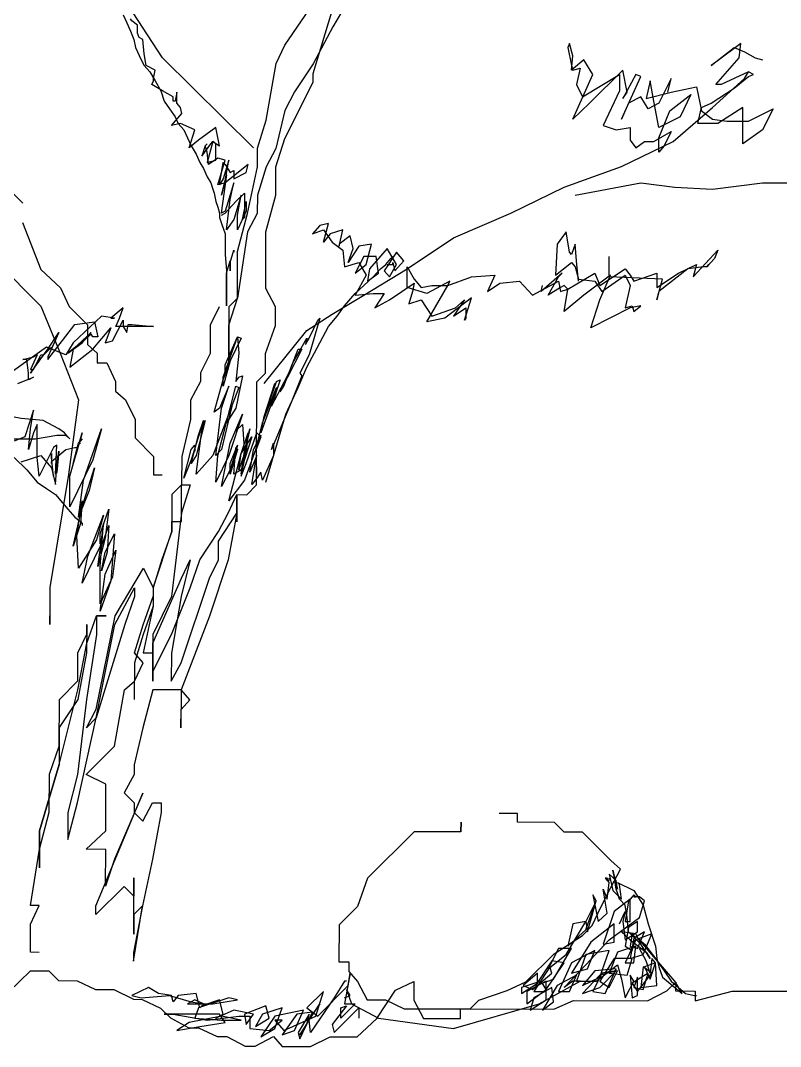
# Model space of a CAD drawing. Extents: x 2.52 to 6.06, y 1.1 to 8.22.
# Drawn here: x 3.382 to 3.899, y 1.168 to 1.865 of the extents above; entities that cross this region are included whole.
import ezdxf

# ---------------------------------------------------------------- set-up
doc = ezdxf.new("R2010")
doc.units = 0
doc.header["$LTSCALE"] = 0.4
doc.header["$MEASUREMENT"] = 0
doc.layers.add('CERCHA', color=7, linetype='CONTINUOUS')

msp = doc.modelspace()

# ---------------------------------------------------------------- linework, layer by layer
at = {"layer": 'CERCHA'}
for p, q in [((3.47843, 1.83982), (3.43846, 1.90146)), ((3.61285, 1.89265), (3.5943, 1.86094)), ((3.56177, 1.84848), (3.58772, 1.88681)), ((3.58092, 1.82922), (3.59433, 1.8735)), ((3.45189, 1.86921), (3.45425, 1.86367)), ((3.45425, 1.86367), (3.45677, 1.85796)), ((3.45777, 1.86501), (3.45677, 1.86636)), ((3.46164, 1.86216), (3.45777, 1.86501)), ((3.45677, 1.85796), (3.45912, 1.85242)), ((3.46164, 1.85662), (3.46164, 1.86216)), ((3.46264, 1.85376), (3.46164, 1.85662)), ((3.5943, 1.86094), (3.58094, 1.83587)), ((3.45912, 1.85242), (3.46029, 1.84688)), ((3.46516, 1.85242), (3.46264, 1.85376)), ((3.46617, 1.84268), (3.46516, 1.85242)), ((3.75519, 1.84956), (3.75402, 1.84688)), ((3.75754, 1.84117), (3.75519, 1.84956)), ((3.87158, 1.84956), (3.85478, 1.83697)), ((3.87057, 1.83982), (3.87158, 1.84956)), ((3.46029, 1.84688), (3.46399, 1.83848)), ((3.46751, 1.83462), (3.46617, 1.84268)), ((3.55583, 1.83594), (3.56177, 1.84848)), ((3.75402, 1.84688), (3.75654, 1.83462)), ((3.85142, 1.83462), (3.86704, 1.84688)), ((3.86704, 1.84688), (3.87409, 1.84402)), ((3.87409, 1.84402), (3.88148, 1.83982)), ((3.46399, 1.83848), (3.46617, 1.83462)), ((3.5404, 1.77869), (3.47843, 1.83982)), ((3.54908, 1.79755), (3.55583, 1.83594)), ((3.58094, 1.83587), (3.56833, 1.8167)), ((3.75654, 1.83143), (3.75754, 1.84117)), ((3.76493, 1.83848), (3.75654, 1.83143)), ((3.77115, 1.82857), (3.76493, 1.83848)), ((3.85478, 1.83697), (3.85142, 1.83462)), ((3.85478, 1.82168), (3.87057, 1.83982)), ((3.88148, 1.83982), (3.88635, 1.83848)), ((3.46617, 1.83462), (3.47003, 1.83042)), ((3.47356, 1.83143), (3.46751, 1.83462)), ((3.47003, 1.83042), (3.47356, 1.82437)), ((3.47238, 1.82588), (3.47356, 1.83143)), ((3.5809, 1.82331), (3.58092, 1.82922)), ((3.75654, 1.83462), (3.75754, 1.83143)), ((3.75754, 1.83143), (3.76241, 1.83277)), ((3.75754, 1.79817), (3.77115, 1.82857)), ((3.76241, 1.83277), (3.76006, 1.82168)), ((3.76393, 1.81329), (3.78912, 1.82857)), ((3.79147, 1.83143), (3.7688, 1.80909)), ((3.78912, 1.82857), (3.78912, 1.81749)), ((3.79432, 1.81648), (3.79147, 1.83143)), ((3.8002, 1.82857), (3.79147, 1.81228)), ((3.80373, 1.82723), (3.8002, 1.82857)), ((3.87695, 1.83042), (3.85831, 1.82168)), ((3.87409, 1.82588), (3.87695, 1.83042)), ((3.88031, 1.82857), (3.87695, 1.83042)), ((3.87695, 1.82723), (3.88031, 1.82857)), ((3.47138, 1.82168), (3.47238, 1.82437)), ((3.47843, 1.81749), (3.47138, 1.82168)), ((3.47238, 1.82437), (3.47238, 1.82588)), ((3.47356, 1.82437), (3.47742, 1.81749)), ((3.5616, 1.78496), (3.5809, 1.82331)), ((3.76006, 1.82168), (3.76393, 1.81329)), ((3.79046, 1.79817), (3.80373, 1.82723)), ((3.81011, 1.82437), (3.80725, 1.81228)), ((3.81246, 1.81043), (3.81011, 1.82437)), ((3.82438, 1.82588), (3.81599, 1.80909)), ((3.82203, 1.81648), (3.82438, 1.82588)), ((3.85243, 1.80623), (3.87409, 1.82588)), ((3.85831, 1.82168), (3.85478, 1.82168)), ((3.86704, 1.81917), (3.87695, 1.82723)), ((3.47742, 1.81749), (3.47977, 1.81043)), ((3.48582, 1.81329), (3.47843, 1.81749)), ((3.48817, 1.81648), (3.48716, 1.81043)), ((3.48817, 1.80909), (3.48817, 1.81648)), ((3.56833, 1.8167), (3.56165, 1.80416)), ((3.78912, 1.81749), (3.7782, 1.79397)), ((3.79147, 1.81228), (3.79432, 1.81648)), ((3.80725, 1.81228), (3.82438, 1.81648)), ((3.82338, 1.80388), (3.83765, 1.81497)), ((3.82438, 1.81648), (3.84151, 1.82017)), ((3.83765, 1.81497), (3.83043, 1.79968)), ((3.84151, 1.82017), (3.84504, 1.80388)), ((3.85142, 1.80909), (3.86704, 1.81917)), ((3.47977, 1.81043), (3.4833, 1.80523)), ((3.48582, 1.81043), (3.48582, 1.81329)), ((3.48716, 1.81043), (3.48582, 1.81043)), ((3.49069, 1.80623), (3.48817, 1.80909)), ((3.7688, 1.80909), (3.75754, 1.79817)), ((3.79533, 1.80909), (3.79046, 1.79817)), ((3.80373, 1.81329), (3.79533, 1.80909)), ((3.8086, 1.80523), (3.80373, 1.81329)), ((3.81599, 1.80909), (3.8086, 1.80523)), ((3.81599, 1.79263), (3.81246, 1.81043)), ((3.84504, 1.80623), (3.85142, 1.80909)), ((3.4833, 1.80523), (3.48716, 1.79968)), ((3.48464, 1.79397), (3.4917, 1.80204)), ((3.4917, 1.80204), (3.49069, 1.80623)), ((3.56165, 1.80416), (3.55567, 1.77833)), ((3.81599, 1.78558), (3.82338, 1.80388)), ((3.82573, 1.78289), (3.85243, 1.80623)), ((3.84252, 1.79515), (3.84504, 1.80623)), ((3.84504, 1.80388), (3.85243, 1.79817)), ((3.87309, 1.80623), (3.85596, 1.79515)), ((3.87309, 1.78138), (3.87309, 1.80623)), ((3.87695, 1.79683), (3.89374, 1.80523)), ((3.89374, 1.80523), (3.88635, 1.79095)), ((3.49069, 1.79515), (3.48464, 1.79397)), ((3.48716, 1.79968), (3.48918, 1.79515)), ((3.48918, 1.79515), (3.49304, 1.79095)), ((3.50043, 1.79095), (3.49069, 1.79515)), ((3.54312, 1.77837), (3.54908, 1.79755)), ((3.7782, 1.79397), (3.78693, 1.79095)), ((3.83043, 1.79968), (3.81599, 1.79263)), ((3.85596, 1.79515), (3.84252, 1.79515)), ((3.85243, 1.79817), (3.86217, 1.79683)), ((3.86217, 1.79683), (3.87695, 1.79683)), ((3.49304, 1.79095), (3.49556, 1.78558)), ((3.49657, 1.77869), (3.50043, 1.79095)), ((3.51487, 1.79263), (3.50295, 1.7839)), ((3.51722, 1.78004), (3.51487, 1.79263)), ((3.78693, 1.79095), (3.79634, 1.79263)), ((3.79634, 1.79263), (3.79634, 1.7839)), ((3.81246, 1.78289), (3.82438, 1.78978)), ((3.82438, 1.78978), (3.81951, 1.78004)), ((3.88635, 1.79095), (3.87309, 1.78138)), ((3.49556, 1.78558), (3.49808, 1.78004)), ((3.50295, 1.7839), (3.49657, 1.77869)), ((3.49808, 1.78004), (3.50144, 1.77449)), ((3.5053, 1.77298), (3.51135, 1.78138)), ((3.50748, 1.78004), (3.5053, 1.77298)), ((3.50883, 1.78138), (3.50748, 1.78004)), ((3.50748, 1.78004), (3.50883, 1.78138)), ((3.50883, 1.77584), (3.50748, 1.78004)), ((3.51269, 1.78289), (3.50883, 1.76878)), ((3.51135, 1.78138), (3.51269, 1.78289)), ((3.51269, 1.78289), (3.51722, 1.78004)), ((3.51487, 1.78138), (3.51269, 1.78289)), ((3.51487, 1.77029), (3.51487, 1.78138)), ((3.55564, 1.76578), (3.5616, 1.78496)), ((3.79046, 1.7661), (3.82573, 1.78289)), ((3.79634, 1.7839), (3.8002, 1.77869)), ((3.8002, 1.77869), (3.80625, 1.78289)), ((3.80625, 1.78289), (3.81246, 1.78289)), ((3.81599, 1.77584), (3.81599, 1.78558)), ((3.81951, 1.78004), (3.81599, 1.77584)), ((3.50144, 1.77449), (3.50396, 1.76878)), ((3.50983, 1.76744), (3.50883, 1.77584)), ((3.54308, 1.76581), (3.54312, 1.77837)), ((3.55567, 1.77833), (3.54899, 1.7658)), ((3.50396, 1.76878), (3.50648, 1.76458)), ((3.50883, 1.76878), (3.51487, 1.77029)), ((3.51622, 1.77164), (3.50983, 1.76744)), ((3.52109, 1.77029), (3.51622, 1.77164)), ((3.51622, 1.7535), (3.52109, 1.77029)), ((3.51722, 1.7535), (3.51974, 1.76878)), ((3.52361, 1.77029), (3.51974, 1.7577)), ((3.51974, 1.76878), (3.52109, 1.76744)), ((3.52109, 1.75619), (3.52361, 1.77029)), ((3.53687, 1.76744), (3.52109, 1.75484)), ((3.52109, 1.76744), (3.52461, 1.7619)), ((3.53536, 1.7619), (3.53687, 1.76744)), ((3.53635, 1.73407), (3.54308, 1.76581)), ((3.54899, 1.7658), (3.54303, 1.74661)), ((3.55559, 1.74658), (3.55564, 1.76578)), ((3.75167, 1.75199), (3.79046, 1.7661)), ((3.50648, 1.76458), (3.50883, 1.75904)), ((3.50883, 1.75904), (3.51135, 1.75484)), ((3.52209, 1.76039), (3.51857, 1.74645)), ((3.51857, 1.73419), (3.52209, 1.75904)), ((3.52209, 1.75904), (3.52209, 1.76039)), ((3.52461, 1.7619), (3.52696, 1.76324)), ((3.52696, 1.76324), (3.52696, 1.7577)), ((3.52696, 1.7577), (3.53536, 1.7619)), ((3.38349, 1.74113), (3.37097, 1.75372)), ((3.51135, 1.75484), (3.51269, 1.75065)), ((3.52109, 1.75484), (3.51622, 1.7535)), ((3.51974, 1.7577), (3.51722, 1.7535)), ((3.51857, 1.74645), (3.52109, 1.75619)), ((3.52696, 1.75484), (3.52109, 1.73553)), ((3.52461, 1.74359), (3.52696, 1.75484)), ((3.71522, 1.73419), (3.75167, 1.75199)), ((3.75906, 1.74645), (3.80373, 1.75484)), ((3.80373, 1.75484), (3.8269, 1.75199)), ((3.8269, 1.75199), (3.85243, 1.75065)), ((3.85243, 1.75065), (3.88635, 1.75484)), ((3.88635, 1.75484), (3.91675, 1.75484)), ((3.51269, 1.75065), (3.5137, 1.74779)), ((3.5137, 1.74779), (3.51487, 1.74225)), ((3.532, 1.74645), (3.52696, 1.72999)), ((3.52848, 1.74225), (3.53435, 1.74779)), ((3.52948, 1.73284), (3.532, 1.74645)), ((3.53435, 1.74779), (3.53435, 1.73133)), ((3.54303, 1.74661), (3.543, 1.73405)), ((3.54887, 1.72148), (3.55559, 1.74658)), ((3.51487, 1.74225), (3.51622, 1.73839)), ((3.51622, 1.73839), (3.51722, 1.73419)), ((3.52109, 1.73419), (3.52848, 1.74225)), ((3.52209, 1.72293), (3.52461, 1.74359)), ((3.53301, 1.72999), (3.53536, 1.74225)), ((3.53536, 1.74225), (3.53536, 1.73553)), ((3.51722, 1.73419), (3.51722, 1.73133)), ((3.51722, 1.73133), (3.51857, 1.72713)), ((3.52109, 1.73553), (3.51857, 1.73419)), ((3.51857, 1.73284), (3.52109, 1.73419)), ((3.53536, 1.73553), (3.52948, 1.72293)), ((3.52948, 1.72293), (3.52948, 1.73284)), ((3.52963, 1.70824), (3.53635, 1.73407)), ((3.53435, 1.73133), (3.53301, 1.72999)), ((3.543, 1.73405), (3.53632, 1.72152)), ((3.67643, 1.71739), (3.71522, 1.73419)), ((3.38346, 1.72784), (3.39593, 1.69605)), ((3.51857, 1.72713), (3.52109, 1.72025)), ((3.52696, 1.72999), (3.52209, 1.72293)), ((3.58541, 1.72579), (3.58054, 1.72025)), ((3.59145, 1.72713), (3.58541, 1.72579)), ((3.58793, 1.71454), (3.59145, 1.72713)), ((3.52109, 1.72025), (3.52109, 1.70614)), ((3.53632, 1.72152), (3.52955, 1.67649)), ((3.54877, 1.68308), (3.54887, 1.72148)), ((3.58054, 1.72025), (3.58793, 1.72293)), ((3.58793, 1.72293), (3.5938, 1.71454)), ((3.59246, 1.72025), (3.58793, 1.71454)), ((3.60119, 1.72293), (3.59246, 1.72025)), ((3.59867, 1.71185), (3.60119, 1.72293)), ((3.60606, 1.71874), (3.59867, 1.71319)), ((3.60825, 1.71034), (3.60606, 1.71874)), ((3.64486, 1.6964), (3.67643, 1.71739)), ((3.75301, 1.72159), (3.7468, 1.71319)), ((3.75519, 1.70765), (3.75301, 1.72159)), ((3.5938, 1.71454), (3.60119, 1.709)), ((3.59867, 1.71319), (3.59867, 1.71185)), ((3.61211, 1.71185), (3.60472, 1.7006)), ((3.60472, 1.7006), (3.60825, 1.71034)), ((3.62051, 1.71319), (3.61211, 1.71185)), ((3.61698, 1.69925), (3.62051, 1.71319)), ((3.63125, 1.71034), (3.61933, 1.6964)), ((3.63764, 1.69925), (3.63125, 1.71034)), ((3.7468, 1.71319), (3.74562, 1.6922)), ((3.75906, 1.71319), (3.75654, 1.70614)), ((3.76006, 1.70194), (3.75906, 1.71319)), ((3.3583, 1.70871), (3.39586, 1.67094)), ((3.52109, 1.70614), (3.52209, 1.69506)), ((3.52461, 1.7006), (3.52696, 1.709)), ((3.52696, 1.709), (3.52696, 1.70765)), ((3.52955, 1.67649), (3.52963, 1.70824)), ((3.60119, 1.709), (3.6022, 1.69774)), ((3.61547, 1.7048), (3.60959, 1.69354)), ((3.62386, 1.7048), (3.61547, 1.7048)), ((3.62538, 1.69354), (3.62386, 1.7048)), ((3.63764, 1.70765), (3.62924, 1.69506)), ((3.63025, 1.69925), (3.63377, 1.70345)), ((3.63377, 1.70345), (3.63512, 1.7048)), ((3.64251, 1.70194), (3.63764, 1.70765)), ((3.75654, 1.70614), (3.75519, 1.70765)), ((3.78206, 1.69086), (3.78206, 1.7048)), ((3.83916, 1.69086), (3.85596, 1.709)), ((3.85377, 1.70345), (3.84857, 1.69774)), ((3.85596, 1.709), (3.85377, 1.70345)), ((3.39593, 1.69605), (3.40919, 1.68346)), ((3.52209, 1.69354), (3.52461, 1.70194)), ((3.52461, 1.70194), (3.52461, 1.69506)), ((3.52461, 1.69506), (3.52461, 1.7006)), ((3.6022, 1.69774), (3.61211, 1.7006)), ((3.60959, 1.69354), (3.61698, 1.69925)), ((3.61211, 1.7006), (3.61698, 1.6922)), ((3.61547, 1.6786), (3.64486, 1.6964)), ((3.61933, 1.6964), (3.61799, 1.688)), ((3.62185, 1.69086), (3.62672, 1.6964)), ((3.62672, 1.6964), (3.63025, 1.69925)), ((3.63125, 1.69925), (3.63512, 1.69925)), ((3.63277, 1.69086), (3.63764, 1.69925)), ((3.63512, 1.7006), (3.63646, 1.69506)), ((3.63512, 1.69925), (3.63512, 1.7006)), ((3.63646, 1.69506), (3.64251, 1.70194)), ((3.64486, 1.69774), (3.64956, 1.68935)), ((3.64486, 1.6838), (3.64486, 1.69774)), ((3.74562, 1.6922), (3.75654, 1.7006)), ((3.75654, 1.7006), (3.75906, 1.69774)), ((3.75906, 1.69774), (3.76141, 1.68935)), ((3.76141, 1.688), (3.76006, 1.70194)), ((3.77585, 1.68515), (3.79298, 1.6964)), ((3.79298, 1.6964), (3.79634, 1.6922)), ((3.83564, 1.6964), (3.81599, 1.68095)), ((3.82925, 1.69354), (3.84151, 1.69925)), ((3.84638, 1.69774), (3.83564, 1.6964)), ((3.84151, 1.69925), (3.83916, 1.69086)), ((3.84857, 1.69774), (3.84638, 1.69774)), ((3.84991, 1.69925), (3.84857, 1.69774)), ((3.84857, 1.69774), (3.84991, 1.69925)), ((3.52209, 1.69506), (3.52209, 1.67121)), ((3.52209, 1.67121), (3.52209, 1.69354)), ((3.61698, 1.6922), (3.60959, 1.6786)), ((3.61547, 1.68515), (3.62185, 1.69086)), ((3.61799, 1.688), (3.62538, 1.69354)), ((3.62924, 1.69506), (3.63277, 1.69086)), ((3.64956, 1.68935), (3.65443, 1.6838)), ((3.67257, 1.68515), (3.68869, 1.69086)), ((3.68869, 1.69086), (3.70448, 1.6922)), ((3.70448, 1.6922), (3.69944, 1.68095)), ((3.75016, 1.69354), (3.73588, 1.68095)), ((3.74075, 1.6786), (3.7478, 1.69086)), ((3.7478, 1.69086), (3.75016, 1.69354)), ((3.75402, 1.68246), (3.77232, 1.69354)), ((3.76141, 1.68935), (3.77232, 1.688)), ((3.78307, 1.6922), (3.76493, 1.6786)), ((3.77232, 1.69354), (3.77585, 1.68515)), ((3.77585, 1.67541), (3.78307, 1.6922)), ((3.77719, 1.68095), (3.79298, 1.6922)), ((3.81851, 1.68935), (3.78206, 1.69086)), ((3.79298, 1.6922), (3.79634, 1.68515)), ((3.79634, 1.6922), (3.79886, 1.688)), ((3.79886, 1.688), (3.81464, 1.69354)), ((3.81464, 1.6838), (3.82925, 1.69354)), ((3.81464, 1.69354), (3.81464, 1.6838)), ((3.81464, 1.67541), (3.81851, 1.68935)), ((3.40919, 1.68346), (3.41506, 1.67089)), ((3.55538, 1.67051), (3.54877, 1.68308)), ((3.60959, 1.67961), (3.61547, 1.68515)), ((3.63277, 1.67541), (3.64956, 1.68666)), ((3.65829, 1.67961), (3.64486, 1.6838)), ((3.64956, 1.68666), (3.64838, 1.68095)), ((3.65443, 1.6838), (3.66165, 1.68515)), ((3.67391, 1.688), (3.65829, 1.67961)), ((3.65829, 1.66046), (3.67257, 1.68515)), ((3.66165, 1.68515), (3.67257, 1.68515)), ((3.67257, 1.68515), (3.67391, 1.688)), ((3.69944, 1.68095), (3.70783, 1.68666)), ((3.70783, 1.68666), (3.72127, 1.688)), ((3.72127, 1.688), (3.73, 1.6786)), ((3.73, 1.6786), (3.7478, 1.688)), ((3.73588, 1.68095), (3.73689, 1.68515)), ((3.74915, 1.6838), (3.74075, 1.6786)), ((3.7478, 1.688), (3.74915, 1.68095)), ((3.75167, 1.68515), (3.74915, 1.6838)), ((3.74915, 1.68095), (3.75402, 1.68246)), ((3.75402, 1.68246), (3.75167, 1.68515)), ((3.75167, 1.66735), (3.75402, 1.68246)), ((3.77232, 1.688), (3.77719, 1.68095)), ((3.79634, 1.68515), (3.79298, 1.66986)), ((3.52359, 1.65804), (3.52955, 1.67649)), ((3.52955, 1.67649), (3.52362, 1.67059)), ((3.5938, 1.66567), (3.61547, 1.6786)), ((3.6022, 1.67121), (3.60959, 1.67961)), ((3.60959, 1.6786), (3.62185, 1.67961)), ((3.62185, 1.67961), (3.62924, 1.67961)), ((3.62924, 1.67961), (3.62286, 1.66986)), ((3.62286, 1.66986), (3.63277, 1.67541)), ((3.64838, 1.68095), (3.64603, 1.67255)), ((3.64603, 1.67255), (3.65443, 1.67541)), ((3.65443, 1.67541), (3.66165, 1.66415)), ((3.68869, 1.67675), (3.67055, 1.66281)), ((3.68382, 1.67541), (3.67643, 1.66415)), ((3.67777, 1.66986), (3.68382, 1.67541)), ((3.68382, 1.66147), (3.68869, 1.67675)), ((3.76493, 1.6786), (3.75167, 1.66735)), ((3.7698, 1.65626), (3.77585, 1.67541)), ((3.81599, 1.68095), (3.81464, 1.67541)), ((3.39586, 1.67094), (3.40907, 1.63915)), ((3.41506, 1.67089), (3.42758, 1.6583)), ((3.45189, 1.66986), (3.4435, 1.66281)), ((3.44938, 1.66281), (3.45189, 1.66986)), ((3.51698, 1.67061), (3.51103, 1.65807)), ((3.52362, 1.67059), (3.52352, 1.63219)), ((3.55535, 1.65795), (3.55538, 1.67051)), ((3.59733, 1.66415), (3.6022, 1.67121)), ((3.66165, 1.66415), (3.67777, 1.66986)), ((3.67643, 1.66415), (3.68483, 1.66986)), ((3.68483, 1.66986), (3.68483, 1.66281)), ((3.79634, 1.66986), (3.7698, 1.65626)), ((3.79298, 1.66986), (3.79785, 1.67121)), ((3.80373, 1.67121), (3.79634, 1.66986)), ((3.79785, 1.67121), (3.79886, 1.66735)), ((3.79886, 1.66735), (3.80373, 1.67121)), ((3.43712, 1.66415), (3.4178, 1.64602)), ((3.44585, 1.66281), (3.43712, 1.66415)), ((3.4435, 1.66281), (3.44585, 1.66281)), ((3.44451, 1.64736), (3.45189, 1.66147)), ((3.44686, 1.65727), (3.44938, 1.66281)), ((3.45189, 1.66147), (3.45189, 1.65727)), ((3.57667, 1.65441), (3.5938, 1.66567)), ((3.58541, 1.66281), (3.57819, 1.63796)), ((3.57819, 1.64921), (3.58406, 1.66147)), ((3.58406, 1.66147), (3.58541, 1.66281)), ((3.59145, 1.65727), (3.59733, 1.66415)), ((3.67055, 1.66281), (3.65829, 1.66046)), ((3.68483, 1.66281), (3.68382, 1.66147)), ((3.40067, 1.63477), (3.41898, 1.65861)), ((3.41898, 1.65861), (3.43225, 1.66046)), ((3.42758, 1.6583), (3.42754, 1.64501)), ((3.43124, 1.64182), (3.4435, 1.65626)), ((3.43225, 1.66046), (3.4346, 1.65022)), ((3.4435, 1.65626), (3.43964, 1.64602)), ((3.47238, 1.65727), (3.44686, 1.65727)), ((3.45189, 1.65727), (3.45425, 1.65307)), ((3.45425, 1.65307), (3.45525, 1.65861)), ((3.45525, 1.65861), (3.45777, 1.65861)), ((3.45777, 1.65861), (3.47238, 1.65727)), ((3.51103, 1.65807), (3.51098, 1.63887)), ((3.52352, 1.63219), (3.52359, 1.65804)), ((3.54762, 1.61847), (3.57667, 1.65441)), ((3.54865, 1.63877), (3.55535, 1.65795)), ((3.58541, 1.64602), (3.59145, 1.65727)), ((3.40806, 1.65307), (3.40067, 1.63661)), ((3.40067, 1.64182), (3.40806, 1.65307)), ((3.42486, 1.64736), (3.41411, 1.63896)), ((3.43006, 1.65307), (3.4178, 1.64182)), ((3.42385, 1.64602), (3.43006, 1.65307)), ((3.43006, 1.65206), (3.42486, 1.64736)), ((3.43124, 1.65022), (3.43006, 1.65206)), ((3.4346, 1.65022), (3.43124, 1.65022)), ((3.43964, 1.64602), (3.44451, 1.64736)), ((3.51974, 1.62267), (3.52948, 1.65022)), ((3.52109, 1.63107), (3.52948, 1.65022)), ((3.532, 1.64921), (3.52109, 1.62687)), ((3.52948, 1.65022), (3.53049, 1.63896)), ((3.52948, 1.65022), (3.532, 1.64921)), ((3.56693, 1.63208), (3.57667, 1.64921)), ((3.57567, 1.64501), (3.57819, 1.64921)), ((3.57667, 1.64921), (3.57567, 1.64501)), ((3.39967, 1.64316), (3.36675, 1.61982)), ((3.38892, 1.62536), (3.40067, 1.64182)), ((3.40319, 1.64316), (3.3948, 1.63477)), ((3.39731, 1.63796), (3.40319, 1.64316)), ((3.41293, 1.63796), (3.39967, 1.64316)), ((3.4178, 1.64602), (3.41293, 1.63796)), ((3.41411, 1.63896), (3.42385, 1.64602)), ((3.41545, 1.62956), (3.43124, 1.64182)), ((3.4178, 1.64182), (3.41545, 1.62956)), ((3.42754, 1.64501), (3.43418, 1.63908)), ((3.56106, 1.61663), (3.5708, 1.64182)), ((3.57315, 1.64182), (3.56341, 1.62267)), ((3.5708, 1.64182), (3.57315, 1.64182)), ((3.57667, 1.62956), (3.58541, 1.64602)), ((3.38354, 1.63477), (3.39093, 1.63661)), ((3.3864, 1.63477), (3.38354, 1.63477)), ((3.38741, 1.62536), (3.3864, 1.63477)), ((3.39345, 1.63796), (3.38892, 1.62788)), ((3.3948, 1.63477), (3.38892, 1.62536)), ((3.39093, 1.62788), (3.3958, 1.63796)), ((3.39093, 1.63661), (3.39345, 1.63796)), ((3.3958, 1.63796), (3.39731, 1.63796)), ((3.40067, 1.63661), (3.40067, 1.63477)), ((3.40907, 1.63915), (3.42153, 1.60736)), ((3.43418, 1.63908), (3.43416, 1.63243)), ((3.51098, 1.63887), (3.5043, 1.6256)), ((3.52461, 1.63376), (3.51974, 1.61663)), ((3.51974, 1.62083), (3.52461, 1.63376)), ((3.53049, 1.63896), (3.52848, 1.61982)), ((3.54861, 1.62548), (3.54865, 1.63877)), ((3.57819, 1.63796), (3.5718, 1.62536)), ((3.38892, 1.62788), (3.39093, 1.62788)), ((3.43416, 1.63243), (3.4408, 1.63242)), ((3.4408, 1.63242), (3.44668, 1.61984)), ((3.52109, 1.62687), (3.52109, 1.63107)), ((3.56593, 1.62788), (3.55854, 1.61276)), ((3.56341, 1.62267), (3.56693, 1.63208)), ((3.56341, 1.62368), (3.56593, 1.62788)), ((3.5708, 1.61562), (3.57667, 1.62956)), ((3.38018, 1.61847), (3.39093, 1.62267)), ((3.38741, 1.62083), (3.38741, 1.62536)), ((3.39093, 1.62267), (3.38741, 1.62083)), ((3.44668, 1.61984), (3.44666, 1.6132)), ((3.50428, 1.61969), (3.4976, 1.60715)), ((3.5043, 1.6256), (3.50428, 1.61969)), ((3.5137, 1.59883), (3.51974, 1.62083)), ((3.51974, 1.61663), (3.51974, 1.62267)), ((3.53301, 1.62368), (3.52848, 1.60168)), ((3.52848, 1.61982), (3.53049, 1.62267)), ((3.53049, 1.62267), (3.53301, 1.62368)), ((3.54251, 1.55607), (3.54269, 1.61958)), ((3.54269, 1.61958), (3.54861, 1.62548)), ((3.5488, 1.59883), (3.55602, 1.61982)), ((3.55266, 1.60302), (3.56341, 1.62368)), ((3.55854, 1.62083), (3.55266, 1.60302)), ((3.55602, 1.61982), (3.55854, 1.62083)), ((3.57315, 1.62368), (3.56593, 1.60538)), ((3.5718, 1.62536), (3.57315, 1.62368)), ((3.44666, 1.6132), (3.45329, 1.60727)), ((3.53049, 1.61562), (3.51269, 1.56944)), ((3.52361, 1.61663), (3.51722, 1.60168)), ((3.51857, 1.60168), (3.52361, 1.61663)), ((3.52209, 1.59177), (3.52848, 1.61663)), ((3.52848, 1.61663), (3.53049, 1.61562)), ((3.54661, 1.59177), (3.55602, 1.61562)), ((3.54762, 1.59597), (3.55501, 1.61847)), ((3.554, 1.61562), (3.54762, 1.59597)), ((3.55501, 1.61847), (3.554, 1.61562)), ((3.55602, 1.61562), (3.554, 1.60857)), ((3.55854, 1.61276), (3.56106, 1.61663)), ((3.5624, 1.59748), (3.5708, 1.61562)), ((3.42153, 1.60736), (3.41475, 1.55642)), ((3.45329, 1.60727), (3.4599, 1.59396)), ((3.4976, 1.60715), (3.49757, 1.59386)), ((3.554, 1.60857), (3.54527, 1.58489)), ((3.56593, 1.60538), (3.55266, 1.57363)), ((3.39093, 1.60017), (3.38506, 1.58203)), ((3.38892, 1.58757), (3.39093, 1.60017)), ((3.51722, 1.60168), (3.5137, 1.59883)), ((3.51487, 1.56944), (3.51857, 1.60168)), ((3.51622, 1.56944), (3.52461, 1.60168)), ((3.52562, 1.60302), (3.51857, 1.57363)), ((3.52848, 1.60168), (3.52209, 1.59177)), ((3.52461, 1.60168), (3.52562, 1.60302)), ((3.54762, 1.59597), (3.5488, 1.59883)), ((3.38254, 1.59463), (3.36675, 1.59748)), ((3.39731, 1.59328), (3.38254, 1.59463)), ((3.40806, 1.58757), (3.39731, 1.59328)), ((3.4599, 1.59396), (3.45987, 1.5814)), ((3.49757, 1.59386), (3.49159, 1.56876)), ((3.50648, 1.59328), (3.49808, 1.56658)), ((3.50748, 1.59328), (3.50144, 1.56944)), ((3.50295, 1.58337), (3.50648, 1.59328)), ((3.5053, 1.58623), (3.50748, 1.59328)), ((3.53301, 1.59748), (3.52361, 1.56944)), ((3.52461, 1.57783), (3.53301, 1.59748)), ((3.54174, 1.57229), (3.54661, 1.59177)), ((3.54527, 1.58489), (3.54762, 1.59597)), ((3.5488, 1.5513), (3.5624, 1.59748)), ((3.38741, 1.57363), (3.38892, 1.58757)), ((3.39093, 1.58489), (3.38741, 1.57363)), ((3.39345, 1.59043), (3.39093, 1.58489)), ((3.39345, 1.56809), (3.39345, 1.59043)), ((3.41193, 1.58489), (3.40806, 1.58757)), ((3.41411, 1.58203), (3.41193, 1.58489)), ((3.41545, 1.5555), (3.42385, 1.58489)), ((3.42385, 1.58489), (3.42032, 1.57229)), ((3.42486, 1.55264), (3.43712, 1.58757)), ((3.43712, 1.58757), (3.43124, 1.56658)), ((3.50144, 1.55684), (3.5053, 1.58623)), ((3.52848, 1.58623), (3.53301, 1.59043)), ((3.532, 1.57078), (3.53687, 1.58489)), ((3.53301, 1.59043), (3.53435, 1.57078)), ((3.53435, 1.57229), (3.53788, 1.58757)), ((3.53788, 1.58757), (3.53536, 1.57649)), ((3.53536, 1.56389), (3.54275, 1.58489)), ((3.53687, 1.58489), (3.53536, 1.57229)), ((3.54275, 1.58489), (3.54527, 1.58203)), ((3.37414, 1.58069), (3.39228, 1.58069)), ((3.38506, 1.58203), (3.37767, 1.57918)), ((3.39228, 1.58069), (3.40672, 1.58337)), ((3.40672, 1.58337), (3.41293, 1.58337)), ((3.41293, 1.58337), (3.41411, 1.58203)), ((3.41545, 1.58069), (3.41411, 1.58203)), ((3.41411, 1.58203), (3.41545, 1.58069)), ((3.4178, 1.56389), (3.42133, 1.57783)), ((3.42385, 1.58069), (3.42133, 1.57783)), ((3.42133, 1.57783), (3.42385, 1.58069)), ((3.42133, 1.57783), (3.42284, 1.57783)), ((3.45987, 1.5814), (3.47239, 1.56882)), ((3.49808, 1.56389), (3.50295, 1.58337)), ((3.51857, 1.54844), (3.52461, 1.57783)), ((3.53922, 1.58203), (3.532, 1.55969)), ((3.532, 1.57078), (3.53922, 1.58203)), ((3.54527, 1.58337), (3.53435, 1.55264)), ((3.5404, 1.57363), (3.54527, 1.58337)), ((3.54527, 1.58203), (3.54174, 1.57229)), ((3.55266, 1.57363), (3.554, 1.57783)), ((3.554, 1.57783), (3.554, 1.56944)), ((3.40454, 1.57498), (3.3948, 1.5555)), ((3.40319, 1.57078), (3.40319, 1.56389)), ((3.40319, 1.56809), (3.40319, 1.57078)), ((3.40672, 1.57649), (3.40454, 1.57498)), ((3.40454, 1.56658), (3.41293, 1.57363)), ((3.40571, 1.55684), (3.40672, 1.57649)), ((3.40806, 1.57229), (3.40672, 1.55818)), ((3.40672, 1.56238), (3.40806, 1.57229)), ((3.41293, 1.57363), (3.41898, 1.57498)), ((3.42032, 1.57229), (3.4178, 1.56389)), ((3.41898, 1.57498), (3.42032, 1.57498)), ((3.42032, 1.57498), (3.42032, 1.57363)), ((3.49304, 1.55398), (3.49808, 1.57363)), ((3.49808, 1.57363), (3.50043, 1.57649)), ((3.50043, 1.57649), (3.50043, 1.57229)), ((3.51857, 1.57363), (3.51487, 1.56944)), ((3.52361, 1.5387), (3.532, 1.57078)), ((3.52948, 1.57649), (3.52461, 1.55969)), ((3.52461, 1.56389), (3.52948, 1.57649)), ((3.52948, 1.57363), (3.52461, 1.55684)), ((3.52696, 1.55684), (3.52848, 1.57498)), ((3.52848, 1.57498), (3.52948, 1.57363)), ((3.53049, 1.55969), (3.532, 1.57078)), ((3.53435, 1.57078), (3.53049, 1.55969)), ((3.53536, 1.57649), (3.532, 1.5555)), ((3.532, 1.55684), (3.53435, 1.57229)), ((3.53536, 1.57229), (3.532, 1.55684)), ((3.53788, 1.55818), (3.5404, 1.57363)), ((3.37767, 1.56809), (3.3864, 1.55969)), ((3.38254, 1.56524), (3.3958, 1.56944)), ((3.3948, 1.5555), (3.39345, 1.56809)), ((3.3958, 1.56944), (3.40319, 1.56104)), ((3.40454, 1.5555), (3.40319, 1.56809)), ((3.40319, 1.56524), (3.40454, 1.56658)), ((3.40319, 1.56389), (3.40319, 1.56524)), ((3.43124, 1.56658), (3.41545, 1.5345)), ((3.47239, 1.56882), (3.47235, 1.55626)), ((3.49159, 1.56876), (3.49154, 1.54956)), ((3.49808, 1.56658), (3.49304, 1.55398)), ((3.50144, 1.56944), (3.49808, 1.56389)), ((3.51269, 1.56944), (3.50144, 1.55684)), ((3.51487, 1.5513), (3.51622, 1.56944)), ((3.52361, 1.56944), (3.51487, 1.5513)), ((3.52461, 1.55684), (3.52461, 1.56389)), ((3.532, 1.5555), (3.53536, 1.56389)), ((3.54275, 1.56944), (3.53788, 1.55818)), ((3.53922, 1.54979), (3.54174, 1.56524)), ((3.54174, 1.56524), (3.54275, 1.56944)), ((3.554, 1.56944), (3.54661, 1.55264)), ((3.3864, 1.55969), (3.39345, 1.5513)), ((3.41475, 1.55642), (3.40199, 1.47964)), ((3.40319, 1.56104), (3.40571, 1.54979)), ((3.40571, 1.54979), (3.40672, 1.56238)), ((3.40672, 1.55818), (3.40571, 1.55684)), ((3.42385, 1.5345), (3.43225, 1.56104)), ((3.43225, 1.56104), (3.42872, 1.54559)), ((3.47235, 1.55626), (3.47826, 1.55625)), ((3.52461, 1.55969), (3.51857, 1.54844)), ((3.532, 1.55969), (3.52696, 1.55684)), ((3.5425, 1.54942), (3.54253, 1.56198)), ((3.54253, 1.56198), (3.54251, 1.55607)), ((3.54527, 1.55818), (3.54275, 1.55398)), ((3.54661, 1.55264), (3.54527, 1.55818)), ((3.39345, 1.5513), (3.39967, 1.5471)), ((3.41545, 1.5345), (3.41545, 1.5555)), ((3.42133, 1.52745), (3.42486, 1.55264)), ((3.49154, 1.54956), (3.48487, 1.54293)), ((3.49147, 1.52445), (3.49154, 1.54956)), ((3.49745, 1.54955), (3.49149, 1.53036)), ((3.49154, 1.54956), (3.49745, 1.54955)), ((3.53435, 1.55264), (3.52361, 1.5387)), ((3.53583, 1.5428), (3.5425, 1.54942)), ((3.54275, 1.55398), (3.53922, 1.54979)), ((3.39967, 1.5471), (3.40571, 1.5429)), ((3.40571, 1.5429), (3.41058, 1.53719)), ((3.42872, 1.54559), (3.42133, 1.52745)), ((3.48487, 1.54293), (3.4848, 1.51782)), ((3.52324, 1.53027), (3.52918, 1.54281)), ((3.52913, 1.52435), (3.52918, 1.54281)), ((3.52918, 1.54281), (3.52915, 1.53026)), ((3.52918, 1.54281), (3.53583, 1.5428)), ((3.41058, 1.53719), (3.41411, 1.53299)), ((3.42032, 1.51485), (3.42385, 1.5387)), ((3.42385, 1.5387), (3.42284, 1.52325)), ((3.41411, 1.53299), (3.41898, 1.52745)), ((3.4178, 1.5078), (3.42385, 1.5345)), ((3.42771, 1.50092), (3.43846, 1.52879)), ((3.43846, 1.52879), (3.43359, 1.512)), ((3.43611, 1.5162), (3.44199, 1.53299)), ((3.44199, 1.53299), (3.43964, 1.51351)), ((3.49149, 1.53036), (3.48468, 1.47351)), ((3.51654, 1.51109), (3.52915, 1.53026)), ((3.51656, 1.51774), (3.52324, 1.53027)), ((3.52915, 1.53026), (3.52316, 1.49852)), ((3.52915, 1.53026), (3.52913, 1.52435)), ((3.42284, 1.52325), (3.4178, 1.5078)), ((3.41898, 1.52745), (3.42284, 1.5246)), ((3.42284, 1.5246), (3.42385, 1.52325)), ((3.42385, 1.52325), (3.42385, 1.52191)), ((3.43846, 1.52325), (3.43611, 1.5078)), ((3.43611, 1.49386), (3.43846, 1.52325)), ((3.43611, 1.50511), (3.44199, 1.52191)), ((3.44199, 1.52191), (3.44098, 1.5036)), ((3.4848, 1.51782), (3.48482, 1.52447)), ((3.48482, 1.52447), (3.49147, 1.52445)), ((3.42133, 1.49285), (3.42032, 1.51485)), ((3.43611, 1.50931), (3.43611, 1.5162)), ((3.43964, 1.5036), (3.44585, 1.5162)), ((3.44585, 1.5162), (3.4435, 1.48412)), ((3.47215, 1.47945), (3.4848, 1.51782)), ((3.4848, 1.51782), (3.47811, 1.49864)), ((3.50395, 1.49857), (3.51656, 1.51774)), ((3.43359, 1.512), (3.42133, 1.49285)), ((3.43611, 1.5078), (3.42385, 1.48261)), ((3.43964, 1.51351), (3.4346, 1.49386)), ((3.51651, 1.49854), (3.51654, 1.51109)), ((3.42385, 1.48261), (3.42771, 1.50092)), ((3.4346, 1.49386), (3.43611, 1.50511)), ((3.43712, 1.49101), (3.43964, 1.5036)), ((3.44098, 1.5036), (3.43712, 1.49101)), ((3.43964, 1.48866), (3.44686, 1.50511)), ((3.44686, 1.50511), (3.44451, 1.48681)), ((3.43611, 1.46867), (3.43611, 1.49386)), ((3.47811, 1.49864), (3.47215, 1.47945)), ((3.49731, 1.49859), (3.49133, 1.47349)), ((3.49137, 1.48605), (3.49731, 1.49859)), ((3.49726, 1.47939), (3.50395, 1.49857)), ((3.52316, 1.49852), (3.5105, 1.46015)), ((3.51057, 1.486), (3.51651, 1.49854)), ((3.43611, 1.46346), (3.43964, 1.48866)), ((3.44451, 1.48681), (3.43611, 1.46867)), ((3.44625, 1.46032), (3.46553, 1.49277)), ((3.46553, 1.49277), (3.47215, 1.47945)), ((3.40199, 1.47964), (3.40192, 1.45454)), ((3.4435, 1.48412), (3.43611, 1.46346)), ((3.44623, 1.45441), (3.45959, 1.47949)), ((3.45959, 1.47949), (3.45957, 1.47358)), ((3.47204, 1.44179), (3.49137, 1.48605)), ((3.47215, 1.47945), (3.47211, 1.4669)), ((3.48461, 1.44766), (3.49726, 1.47939)), ((3.49121, 1.42844), (3.51057, 1.486)), ((3.45957, 1.47358), (3.45288, 1.4544)), ((3.46543, 1.45436), (3.47213, 1.47355)), ((3.48468, 1.47351), (3.47206, 1.4477)), ((3.47213, 1.47355), (3.47211, 1.4669)), ((3.49133, 1.47349), (3.48458, 1.43511)), ((3.47211, 1.4669), (3.46538, 1.43516)), ((3.47211, 1.4669), (3.46541, 1.44772)), ((3.40192, 1.45454), (3.40193, 1.46044)), ((3.42699, 1.44191), (3.43369, 1.46036)), ((3.43352, 1.39684), (3.44625, 1.46032)), ((3.43369, 1.46036), (3.43366, 1.4478)), ((3.44034, 1.46034), (3.43369, 1.46036)), ((3.43369, 1.46036), (3.44034, 1.46034)), ((3.5105, 1.46015), (3.49116, 1.40998)), ((3.42703, 1.45447), (3.42698, 1.43527)), ((3.42701, 1.44782), (3.42703, 1.45447)), ((3.4335, 1.39094), (3.44623, 1.45441)), ((3.45288, 1.4544), (3.4335, 1.39094)), ((3.45947, 1.43518), (3.46543, 1.45436)), ((3.42107, 1.43528), (3.42701, 1.44782)), ((3.43366, 1.4478), (3.42689, 1.40351)), ((3.46541, 1.44772), (3.45945, 1.42853)), ((3.47206, 1.4477), (3.47197, 1.41594)), ((3.47199, 1.42259), (3.48461, 1.44766)), ((3.421, 1.41017), (3.42699, 1.44191)), ((3.47197, 1.41594), (3.47204, 1.44179)), ((3.42698, 1.43527), (3.42098, 1.40352)), ((3.42102, 1.41608), (3.42107, 1.43528)), ((3.46536, 1.42851), (3.45947, 1.43518)), ((3.46538, 1.43516), (3.47203, 1.43514)), ((3.47203, 1.43514), (3.47199, 1.42259)), ((3.48458, 1.43511), (3.48453, 1.41591)), ((3.45945, 1.42853), (3.45938, 1.40342)), ((3.45942, 1.41598), (3.46536, 1.42851)), ((3.48453, 1.41591), (3.49121, 1.42844)), ((3.40831, 1.35925), (3.421, 1.41017)), ((3.40843, 1.40356), (3.42102, 1.41608)), ((3.446, 1.3717), (3.45276, 1.41009)), ((3.45276, 1.41009), (3.45942, 1.41598)), ((3.47196, 1.41003), (3.46524, 1.3842)), ((3.49116, 1.40998), (3.47196, 1.41003)), ((3.49116, 1.40998), (3.49109, 1.38413)), ((3.49705, 1.40332), (3.49116, 1.40998)), ((3.40834, 1.3718), (3.40843, 1.40356)), ((3.42098, 1.40352), (3.40837, 1.38436)), ((3.42689, 1.40351), (3.42084, 1.35257)), ((3.49112, 1.39669), (3.49705, 1.40332)), ((3.42684, 1.38431), (3.43352, 1.39684)), ((3.49109, 1.38413), (3.49112, 1.39669)), ((3.42079, 1.33337), (3.4335, 1.39094)), ((3.4335, 1.39094), (3.42684, 1.38431)), ((3.40837, 1.38436), (3.40831, 1.35925)), ((3.46524, 1.3842), (3.45926, 1.35911)), ((3.40164, 1.35262), (3.40834, 1.3718)), ((3.42675, 1.35255), (3.446, 1.3717)), ((3.39489, 1.31423), (3.40831, 1.35925)), ((3.40831, 1.35925), (3.39489, 1.31423)), ((3.45926, 1.35911), (3.45925, 1.35246)), ((3.40157, 1.32677), (3.40164, 1.35262)), ((3.42084, 1.35257), (3.41413, 1.32674)), ((3.44003, 1.34587), (3.42675, 1.35255)), ((3.45925, 1.35246), (3.45257, 1.33993)), ((3.43316, 1.26317), (3.46512, 1.33989)), ((3.43994, 1.31411), (3.44003, 1.34587)), ((3.46512, 1.33989), (3.4458, 1.29489)), ((3.45257, 1.33993), (3.45919, 1.33326)), ((3.41408, 1.30827), (3.42079, 1.33337)), ((3.45919, 1.33326), (3.45918, 1.32661)), ((3.46507, 1.32069), (3.47175, 1.33323)), ((3.47175, 1.33323), (3.47766, 1.33321)), ((3.47766, 1.33321), (3.47764, 1.32656)), ((3.39486, 1.30168), (3.40157, 1.32677)), ((3.41413, 1.32674), (3.41408, 1.30827)), ((3.45918, 1.32661), (3.46507, 1.32069)), ((3.47764, 1.32656), (3.47164, 1.29482)), ((3.71987, 1.32591), (3.70732, 1.32594)), ((3.71986, 1.32), (3.71987, 1.32591)), ((3.68146, 1.3201), (3.68144, 1.31346)), ((3.68144, 1.31346), (3.68146, 1.3201)), ((3.68146, 1.3201), (3.68144, 1.31346)), ((3.74497, 1.31993), (3.71986, 1.32)), ((3.7516, 1.31327), (3.74497, 1.31993)), ((3.39482, 1.28912), (3.39489, 1.31423)), ((3.39489, 1.31423), (3.39482, 1.28912)), ((3.42661, 1.30159), (3.43994, 1.31411)), ((3.64968, 1.31354), (3.61784, 1.28187)), ((3.68144, 1.31346), (3.64968, 1.31354)), ((3.76415, 1.31323), (3.7516, 1.31327)), ((3.7833, 1.29398), (3.76415, 1.31323)), ((3.38884, 1.26329), (3.39486, 1.30168)), ((3.43991, 1.30156), (3.42661, 1.30159)), ((3.43984, 1.27645), (3.43991, 1.30156)), ((3.4458, 1.29489), (3.43984, 1.27645)), ((3.47164, 1.29482), (3.46491, 1.26309)), ((3.78993, 1.28805), (3.7833, 1.29398)), ((3.78206, 1.28461), (3.78458, 1.27352)), ((3.78693, 1.28041), (3.78206, 1.28461)), ((3.78325, 1.27552), (3.78993, 1.28805)), ((3.78458, 1.28746), (3.78559, 1.28326)), ((3.78559, 1.28326), (3.78458, 1.28746)), ((3.45895, 1.2439), (3.45906, 1.2823)), ((3.45906, 1.2823), (3.45902, 1.26975)), ((3.61784, 1.28187), (3.61114, 1.26269)), ((3.77954, 1.28192), (3.78072, 1.28041)), ((3.78072, 1.28192), (3.77954, 1.28192)), ((3.78072, 1.28041), (3.78072, 1.28192)), ((3.78072, 1.28192), (3.78072, 1.28041)), ((3.78072, 1.28041), (3.78072, 1.28192)), ((3.78072, 1.28192), (3.78072, 1.28041)), ((3.78072, 1.28041), (3.78072, 1.28192)), ((3.78072, 1.28041), (3.78206, 1.28041)), ((3.78206, 1.27906), (3.78072, 1.28041)), ((3.78072, 1.26781), (3.78206, 1.27906)), ((3.78206, 1.28041), (3.78206, 1.28192)), ((3.78559, 1.28326), (3.78794, 1.27453)), ((3.78693, 1.27453), (3.78559, 1.28326)), ((3.78794, 1.27453), (3.78693, 1.28041)), ((3.78794, 1.27906), (3.79886, 1.27352)), ((3.78912, 1.27772), (3.78794, 1.27906)), ((3.79046, 1.26781), (3.78912, 1.27772)), ((3.45239, 1.27641), (3.43314, 1.25726)), ((3.45902, 1.26975), (3.45239, 1.27641)), ((3.77115, 1.27067), (3.77467, 1.25253)), ((3.77333, 1.26647), (3.77115, 1.27067)), ((3.77657, 1.26224), (3.78325, 1.27552)), ((3.7782, 1.27453), (3.78072, 1.26781)), ((3.78072, 1.25807), (3.7782, 1.27453)), ((3.78458, 1.27352), (3.79046, 1.26781)), ((3.78794, 1.27201), (3.78693, 1.27453)), ((3.78912, 1.26781), (3.78794, 1.27201)), ((3.79886, 1.27067), (3.79785, 1.26932)), ((3.79886, 1.27352), (3.80524, 1.26361)), ((3.8002, 1.26932), (3.79886, 1.27067)), ((3.38881, 1.25074), (3.39475, 1.26328)), ((3.39475, 1.26328), (3.38884, 1.26329)), ((3.43314, 1.25726), (3.43316, 1.26317)), ((3.4589, 1.22544), (3.46491, 1.26309)), ((3.46491, 1.26309), (3.45892, 1.23134)), ((3.46491, 1.26309), (3.45899, 1.25719)), ((3.77333, 1.26647), (3.76628, 1.25253)), ((3.76628, 1.24682), (3.77333, 1.26647)), ((3.76745, 1.24548), (3.77333, 1.26647)), ((3.79634, 1.26781), (3.78559, 1.25941)), ((3.79298, 1.26361), (3.78912, 1.26781)), ((3.79533, 1.26647), (3.79298, 1.25253)), ((3.79432, 1.25522), (3.79298, 1.26361)), ((3.79634, 1.26781), (3.79533, 1.26647)), ((3.79785, 1.26932), (3.79634, 1.26781)), ((3.79634, 1.25253), (3.79634, 1.26781)), ((3.79886, 1.26932), (3.8002, 1.26932)), ((3.80272, 1.26932), (3.79886, 1.26932)), ((3.80625, 1.26647), (3.80272, 1.26932)), ((3.80272, 1.25522), (3.80625, 1.26647)), ((3.80524, 1.26361), (3.8086, 1.25102)), ((3.45899, 1.25719), (3.45895, 1.2439)), ((3.61114, 1.26269), (3.59855, 1.25017)), ((3.77063, 1.2497), (3.77657, 1.26224)), ((3.77467, 1.25253), (3.78072, 1.25807)), ((3.78559, 1.25941), (3.7782, 1.23708)), ((3.78912, 1.25102), (3.79298, 1.25941)), ((3.79298, 1.25941), (3.79147, 1.25253)), ((3.38876, 1.23154), (3.38881, 1.25074)), ((3.59855, 1.25017), (3.59848, 1.22506)), ((3.75301, 1.23002), (3.76628, 1.25253)), ((3.75754, 1.25102), (3.75402, 1.23573)), ((3.76628, 1.25253), (3.75754, 1.25102)), ((3.76396, 1.24307), (3.77063, 1.2497)), ((3.76628, 1.25253), (3.76745, 1.24548)), ((3.78559, 1.25102), (3.7698, 1.23842)), ((3.78206, 1.23993), (3.80272, 1.25522)), ((3.78559, 1.23842), (3.78559, 1.25102)), ((3.79147, 1.25253), (3.79298, 1.23993)), ((3.79298, 1.25253), (3.79634, 1.25253)), ((3.79533, 1.24548), (3.79432, 1.25522)), ((3.80138, 1.25253), (3.79533, 1.24833)), ((3.80138, 1.24548), (3.80138, 1.25253)), ((3.8086, 1.25102), (3.81364, 1.23573)), ((3.74473, 1.23057), (3.76396, 1.24307)), ((3.75402, 1.23573), (3.76628, 1.24682)), ((3.79046, 1.24548), (3.79634, 1.23993)), ((3.8002, 1.24413), (3.79046, 1.24548)), ((3.79533, 1.24833), (3.79298, 1.23573)), ((3.79298, 1.23993), (3.80138, 1.24548)), ((3.80373, 1.23708), (3.79533, 1.24548)), ((3.79785, 1.24413), (3.79634, 1.23573)), ((3.8002, 1.24128), (3.79785, 1.24413)), ((3.80625, 1.24548), (3.79886, 1.24128)), ((3.80524, 1.23422), (3.8002, 1.24413)), ((3.81112, 1.24413), (3.8002, 1.23993)), ((3.8002, 1.24262), (3.80625, 1.23708)), ((3.80272, 1.23993), (3.8002, 1.24262)), ((3.80138, 1.23422), (3.80625, 1.24548)), ((3.80524, 1.23002), (3.81112, 1.24413)), ((3.7698, 1.23842), (3.75654, 1.21743)), ((3.76628, 1.22314), (3.78206, 1.23993)), ((3.7782, 1.23708), (3.78559, 1.23842)), ((3.8002, 1.23573), (3.78794, 1.23154)), ((3.8002, 1.23993), (3.79298, 1.22448)), ((3.79298, 1.23573), (3.79785, 1.23288)), ((3.79886, 1.24128), (3.79634, 1.22734)), ((3.79634, 1.23993), (3.80725, 1.23154)), ((3.79634, 1.23573), (3.80138, 1.23422)), ((3.79785, 1.23288), (3.8002, 1.24128)), ((3.79886, 1.22448), (3.8002, 1.23573)), ((3.81112, 1.23002), (3.80272, 1.23993)), ((3.81011, 1.22734), (3.80373, 1.23708)), ((3.80625, 1.23708), (3.81364, 1.22734)), ((3.81364, 1.23573), (3.81464, 1.22734)), ((3.39467, 1.23152), (3.38876, 1.23154)), ((3.45892, 1.23134), (3.4589, 1.22544)), ((3.72547, 1.21142), (3.74473, 1.23057)), ((3.7478, 1.23422), (3.74075, 1.22028)), ((3.74075, 1.22028), (3.75301, 1.23002)), ((3.74428, 1.21323), (3.75654, 1.23422)), ((3.75654, 1.23422), (3.7478, 1.23422)), ((3.77232, 1.23288), (3.75654, 1.22448)), ((3.76628, 1.23002), (3.76006, 1.21189)), ((3.78206, 1.23288), (3.76628, 1.23002)), ((3.76745, 1.22028), (3.77232, 1.23288)), ((3.77585, 1.21474), (3.78206, 1.23288)), ((3.78794, 1.23154), (3.78206, 1.21743)), ((3.79634, 1.22734), (3.80524, 1.23002)), ((3.80272, 1.23422), (3.80524, 1.23422)), ((3.80725, 1.22583), (3.80272, 1.23422)), ((3.80725, 1.23154), (3.81011, 1.22734)), ((3.81851, 1.22163), (3.81112, 1.23002)), ((3.59848, 1.22506), (3.60513, 1.22504)), ((3.60513, 1.22504), (3.60511, 1.21839)), ((3.74193, 1.22163), (3.73101, 1.20483)), ((3.74327, 1.22583), (3.73202, 1.20903)), ((3.7384, 1.20483), (3.75167, 1.22448)), ((3.74327, 1.21743), (3.74193, 1.22163)), ((3.75167, 1.22448), (3.74327, 1.22583)), ((3.75654, 1.22448), (3.7478, 1.20483)), ((3.75167, 1.20769), (3.76628, 1.22314)), ((3.77333, 1.21189), (3.78794, 1.22314)), ((3.78559, 1.22734), (3.77585, 1.21189)), ((3.79785, 1.22734), (3.78559, 1.22734)), ((3.78794, 1.22314), (3.79046, 1.21323)), ((3.79298, 1.22448), (3.79886, 1.22448)), ((3.79432, 1.21609), (3.79785, 1.22734)), ((3.80524, 1.22163), (3.80373, 1.20769)), ((3.81112, 1.21743), (3.80524, 1.22163)), ((3.81364, 1.22448), (3.80625, 1.22163)), ((3.80625, 1.22163), (3.81011, 1.21323)), ((3.81011, 1.21743), (3.80725, 1.22583)), ((3.81112, 1.22734), (3.81011, 1.21743)), ((3.81011, 1.21323), (3.81364, 1.22448)), ((3.81364, 1.22448), (3.81112, 1.22734)), ((3.81364, 1.22734), (3.81951, 1.21894)), ((3.81464, 1.20903), (3.81364, 1.22448)), ((3.81464, 1.22734), (3.81599, 1.22163)), ((3.81599, 1.22163), (3.81851, 1.21474)), ((3.8269, 1.21189), (3.81851, 1.22163)), ((3.36281, 1.19394), (3.38872, 1.21898)), ((3.38872, 1.21898), (3.40128, 1.21895)), ((3.40128, 1.21895), (3.40791, 1.21228)), ((3.60606, 1.21743), (3.6022, 1.19644)), ((3.60472, 1.20903), (3.60606, 1.21743)), ((3.60511, 1.21839), (3.611, 1.21173)), ((3.73353, 1.21743), (3.72362, 1.20903)), ((3.73, 1.20634), (3.74327, 1.21743)), ((3.73353, 1.21054), (3.73353, 1.21743)), ((3.76006, 1.21609), (3.7468, 1.20903)), ((3.75519, 1.20483), (3.76006, 1.21609)), ((3.75654, 1.21743), (3.76745, 1.22028)), ((3.77232, 1.21894), (3.76393, 1.20903)), ((3.77585, 1.21609), (3.76393, 1.20349)), ((3.76393, 1.20903), (3.77585, 1.21474)), ((3.77719, 1.21743), (3.77115, 1.20483)), ((3.78693, 1.22028), (3.77232, 1.21894)), ((3.77585, 1.20769), (3.78693, 1.21894)), ((3.78794, 1.21894), (3.77585, 1.21609)), ((3.78693, 1.21894), (3.77719, 1.21743)), ((3.77954, 1.20349), (3.78693, 1.22028)), ((3.78206, 1.20769), (3.78794, 1.21894)), ((3.78206, 1.21743), (3.79432, 1.21609)), ((3.79634, 1.21609), (3.79785, 1.20063)), ((3.79886, 1.21189), (3.79634, 1.21609)), ((3.8086, 1.21743), (3.79785, 1.21054)), ((3.80138, 1.21474), (3.79886, 1.20769)), ((3.80138, 1.20483), (3.81112, 1.21743)), ((3.80138, 1.20215), (3.80138, 1.21474)), ((3.80524, 1.20634), (3.8086, 1.21743)), ((3.81851, 1.21474), (3.8269, 1.20769)), ((3.81951, 1.21894), (3.82438, 1.21189)), ((3.40791, 1.21228), (3.42046, 1.21225)), ((3.42046, 1.21225), (3.433, 1.20631)), ((3.46902, 1.20769), (3.45777, 1.20215)), ((3.47591, 1.20349), (3.46902, 1.20769)), ((3.58406, 1.18804), (3.60472, 1.20903)), ((3.6022, 1.21189), (3.59532, 1.20063)), ((3.60371, 1.21189), (3.6022, 1.21189)), ((3.611, 1.21173), (3.61761, 1.19916)), ((3.63683, 1.20575), (3.6494, 1.21163)), ((3.6494, 1.21163), (3.64937, 1.19907)), ((3.7129, 1.20555), (3.72547, 1.21142)), ((3.73588, 1.21189), (3.72261, 1.20769)), ((3.72261, 1.20349), (3.73353, 1.21054)), ((3.72261, 1.20769), (3.72261, 1.20349)), ((3.72362, 1.20903), (3.73, 1.20634)), ((3.73941, 1.21189), (3.72614, 1.20483)), ((3.74327, 1.20769), (3.73101, 1.20063)), ((3.73202, 1.20903), (3.74428, 1.21323)), ((3.73454, 1.19644), (3.76241, 1.21189)), ((3.73941, 1.20634), (3.73588, 1.21189)), ((3.7468, 1.20903), (3.73689, 1.19224)), ((3.73941, 1.19929), (3.73941, 1.21189)), ((3.74428, 1.19795), (3.74327, 1.20769)), ((3.75754, 1.21189), (3.75167, 1.20769)), ((3.76241, 1.21189), (3.75754, 1.21189)), ((3.76006, 1.21189), (3.77333, 1.21189)), ((3.76393, 1.20349), (3.77585, 1.20769)), ((3.77585, 1.21189), (3.78206, 1.20769)), ((3.79046, 1.21323), (3.79298, 1.20063)), ((3.79298, 1.20063), (3.79886, 1.21189)), ((3.79785, 1.21054), (3.80138, 1.20483)), ((3.79886, 1.20769), (3.80524, 1.20634)), ((3.80373, 1.20769), (3.81464, 1.20903)), ((3.82146, 1.20525), (3.82739, 1.21114)), ((3.82438, 1.21189), (3.83413, 1.20349)), ((3.83177, 1.20349), (3.8269, 1.21189)), ((3.8269, 1.20769), (3.83177, 1.20349)), ((3.82739, 1.21114), (3.82737, 1.20524)), ((3.433, 1.20631), (3.44556, 1.20627)), ((3.44556, 1.20627), (3.45883, 1.19959)), ((3.45777, 1.20215), (3.46399, 1.20063)), ((3.46399, 1.20063), (3.4833, 1.20215)), ((3.48464, 1.20215), (3.47591, 1.20349)), ((3.4833, 1.20215), (3.49808, 1.19795)), ((3.48582, 1.19795), (3.48464, 1.20215)), ((3.48918, 1.20215), (3.48582, 1.19795)), ((3.50144, 1.20349), (3.48918, 1.20215)), ((3.50396, 1.19375), (3.50144, 1.20349)), ((3.52361, 1.20063), (3.50295, 1.19375)), ((3.52948, 1.19929), (3.52361, 1.20063)), ((3.58793, 1.20483), (3.57667, 1.19375)), ((3.59532, 1.20063), (3.57919, 1.17695)), ((3.58272, 1.18804), (3.58793, 1.20483)), ((3.6022, 1.20063), (3.60606, 1.20215)), ((3.60371, 1.20634), (3.60707, 1.19644)), ((3.60606, 1.20215), (3.60371, 1.20634)), ((3.62423, 1.18658), (3.63683, 1.20575)), ((3.69368, 1.19895), (3.7129, 1.20555)), ((3.72614, 1.19644), (3.73941, 1.20634)), ((3.72614, 1.20483), (3.72614, 1.19644)), ((3.73101, 1.20063), (3.72849, 1.19224)), ((3.73101, 1.20483), (3.7384, 1.20483)), ((3.7478, 1.20483), (3.75519, 1.20483)), ((3.77115, 1.20483), (3.77954, 1.20349)), ((3.79785, 1.20063), (3.80138, 1.20215)), ((3.80815, 1.19864), (3.82146, 1.20525)), ((3.82737, 1.20524), (3.84067, 1.2052)), ((3.83413, 1.20349), (3.84017, 1.20215)), ((3.84017, 1.20215), (3.84151, 1.20215)), ((3.84067, 1.2052), (3.84065, 1.19855)), ((3.84065, 1.19855), (3.86578, 1.20513)), ((3.86578, 1.20513), (3.90418, 1.20503)), ((3.45883, 1.19959), (3.46474, 1.19957)), ((3.46474, 1.19957), (3.47728, 1.19363)), ((3.47728, 1.19363), (3.48391, 1.18697)), ((3.50043, 1.19929), (3.49556, 1.19644)), ((3.49556, 1.19644), (3.51269, 1.19644)), ((3.49808, 1.19795), (3.50648, 1.19644)), ((3.50648, 1.19644), (3.50043, 1.19929)), ((3.50295, 1.19375), (3.50043, 1.1867)), ((3.5053, 1.19509), (3.50396, 1.19375)), ((3.51722, 1.19929), (3.5053, 1.19509)), ((3.51269, 1.19644), (3.52948, 1.19929)), ((3.51974, 1.18955), (3.51722, 1.19929)), ((3.5488, 1.19509), (3.53435, 1.18955)), ((3.55988, 1.19375), (3.54661, 1.18955)), ((3.55115, 1.1867), (3.5488, 1.19509)), ((3.55501, 1.17964), (3.55988, 1.19375)), ((3.57667, 1.19375), (3.58406, 1.18804)), ((3.57819, 1.18535), (3.58541, 1.19644)), ((3.58541, 1.19644), (3.58054, 1.18955)), ((3.60371, 1.19509), (3.5938, 1.1825)), ((3.59532, 1.17695), (3.61211, 1.19375)), ((3.60959, 1.19644), (3.59985, 1.1867)), ((3.59985, 1.19375), (3.60371, 1.19509)), ((3.59985, 1.1867), (3.59985, 1.19375)), ((3.6022, 1.19644), (3.60959, 1.19644)), ((3.60707, 1.19644), (3.62538, 1.1867)), ((3.61211, 1.19375), (3.61211, 1.1867)), ((3.61761, 1.19916), (3.63017, 1.19912)), ((3.63017, 1.19912), (3.64271, 1.19318)), ((3.64937, 1.19907), (3.65598, 1.1865)), ((3.67643, 1.17964), (3.73454, 1.19644)), ((3.68776, 1.19306), (3.69368, 1.19895)), ((3.72849, 1.19224), (3.73941, 1.19929)), ((3.73689, 1.19224), (3.74428, 1.19795)), ((3.74462, 1.1929), (3.75793, 1.19878)), ((3.75793, 1.19878), (3.80815, 1.19864)), ((3.47977, 1.18955), (3.48582, 1.18955)), ((3.51722, 1.18955), (3.47977, 1.18955)), ((3.48391, 1.18697), (3.49644, 1.18028)), ((3.48582, 1.18955), (3.50883, 1.18535)), ((3.51857, 1.18804), (3.49657, 1.18384)), ((3.50043, 1.1867), (3.51857, 1.18535)), ((3.50883, 1.18535), (3.53049, 1.18804)), ((3.52696, 1.19224), (3.51487, 1.1867)), ((3.51487, 1.1867), (3.51974, 1.18955)), ((3.52109, 1.18384), (3.51722, 1.18955)), ((3.532, 1.18535), (3.51857, 1.18804)), ((3.5404, 1.18955), (3.52696, 1.19224)), ((3.53049, 1.18804), (3.53788, 1.18804)), ((3.53435, 1.18955), (3.53536, 1.1825)), ((3.53536, 1.1825), (3.5404, 1.18955)), ((3.53788, 1.18804), (3.53788, 1.17964)), ((3.54661, 1.18955), (3.54174, 1.18115)), ((3.54174, 1.18115), (3.55115, 1.1867)), ((3.55501, 1.18804), (3.54527, 1.1741)), ((3.57432, 1.19224), (3.55501, 1.18804)), ((3.56979, 1.18955), (3.55988, 1.17544)), ((3.56106, 1.1783), (3.58272, 1.18804)), ((3.56828, 1.1783), (3.57432, 1.19224)), ((3.58054, 1.19089), (3.56979, 1.18955)), ((3.57819, 1.18955), (3.5708, 1.17695)), ((3.5718, 1.17276), (3.58054, 1.19089)), ((3.58054, 1.18955), (3.5718, 1.17544)), ((3.57667, 1.1825), (3.57819, 1.18955)), ((3.6109, 1.17407), (3.62423, 1.18658)), ((3.62538, 1.1867), (3.67643, 1.17964)), ((3.64271, 1.19318), (3.68776, 1.19306)), ((3.65598, 1.1865), (3.68109, 1.18643)), ((3.68109, 1.18643), (3.68111, 1.19308)), ((3.68111, 1.19308), (3.74462, 1.1929)), ((3.49657, 1.18384), (3.48817, 1.1783)), ((3.48817, 1.1783), (3.50396, 1.18115)), ((3.49644, 1.18028), (3.50309, 1.18027)), ((3.50309, 1.18027), (3.51563, 1.17432)), ((3.50396, 1.18115), (3.52109, 1.18384)), ((3.51857, 1.18535), (3.532, 1.18535)), ((3.53788, 1.17964), (3.55115, 1.1783)), ((3.54527, 1.1741), (3.55501, 1.17964)), ((3.55115, 1.1783), (3.55988, 1.18535)), ((3.55501, 1.18535), (3.56106, 1.1783)), ((3.55988, 1.18535), (3.55501, 1.18535)), ((3.5718, 1.17544), (3.57667, 1.1825)), ((3.57919, 1.17695), (3.57819, 1.18535)), ((3.5938, 1.1825), (3.59532, 1.17695)), ((3.51563, 1.17432), (3.52228, 1.17431)), ((3.52228, 1.17431), (3.53481, 1.16763)), ((3.54146, 1.16761), (3.55403, 1.17422)), ((3.55403, 1.17422), (3.55992, 1.16756)), ((3.55988, 1.17544), (3.56828, 1.1783)), ((3.5708, 1.17695), (3.5718, 1.17276)), ((3.57912, 1.16751), (3.59244, 1.17412)), ((3.59244, 1.17412), (3.6109, 1.17407)), ((3.53481, 1.16763), (3.54146, 1.16761)), ((3.55992, 1.16756), (3.57912, 1.16751))]:
    msp.add_line(p, q, dxfattribs=at)

doc.saveas('drawing.dxf')
